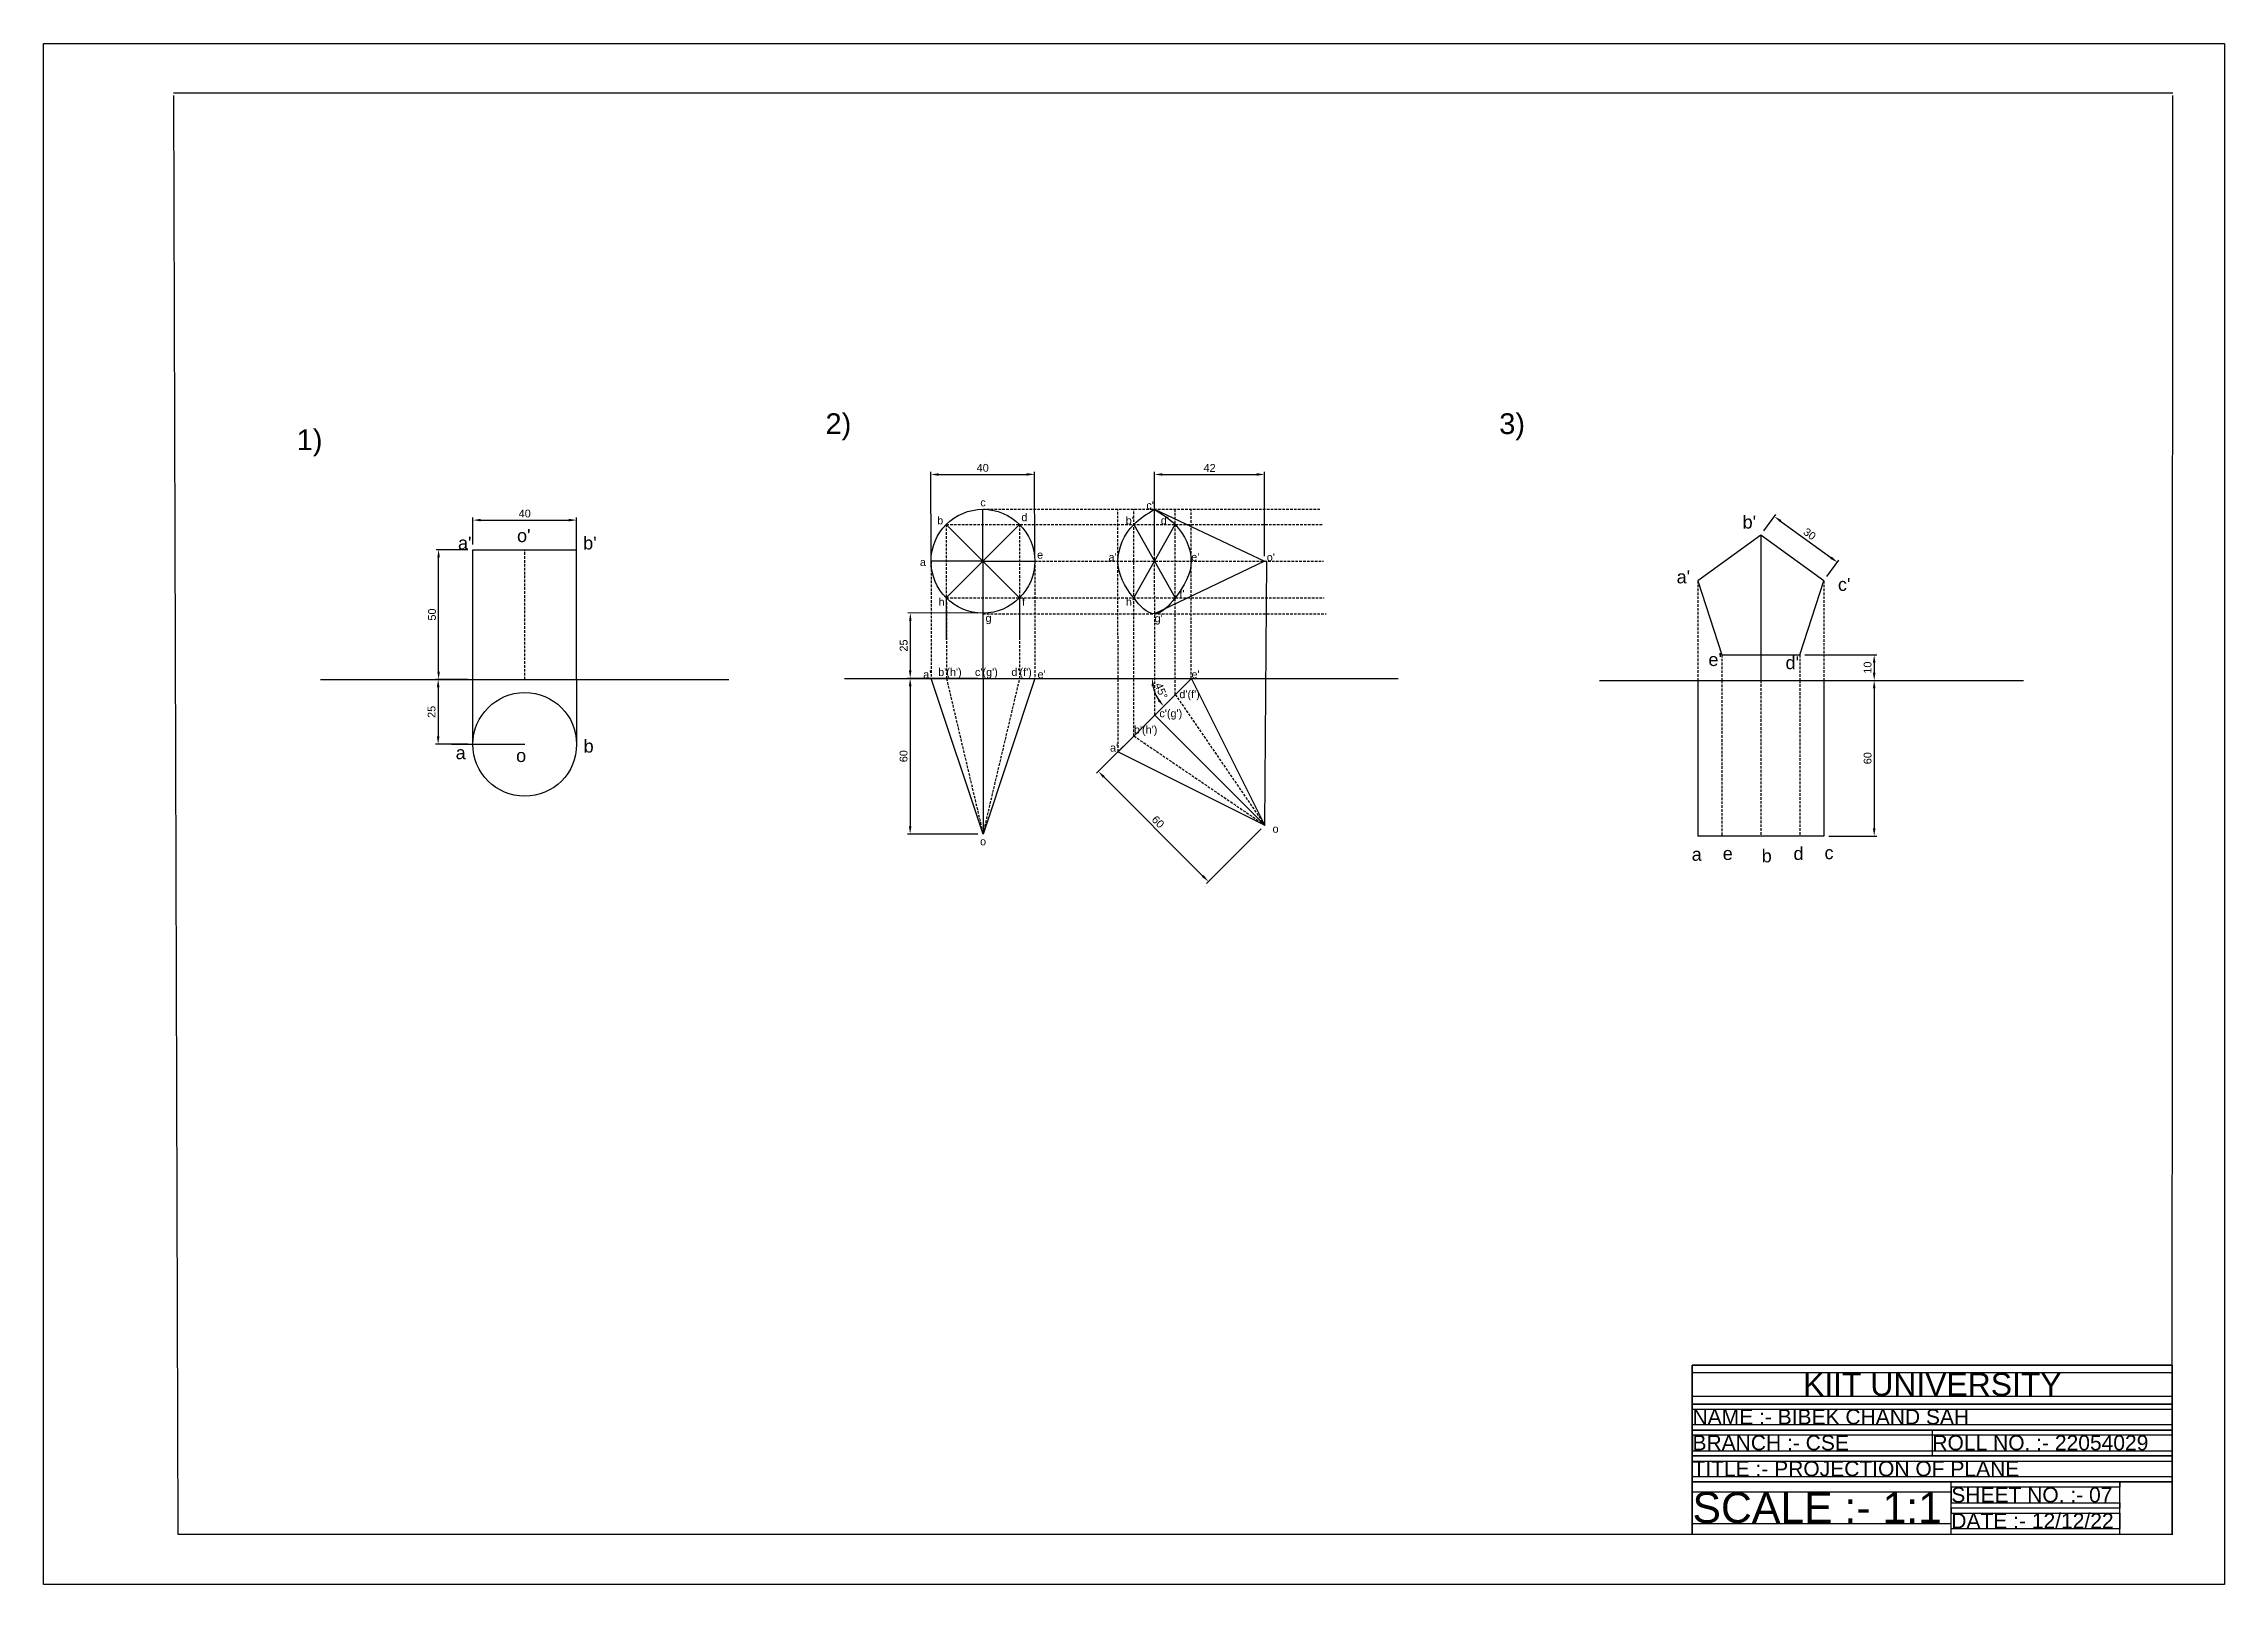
# Model space of a CAD drawing. Header units: millimetres. Extents: x -819 to 22, y -36 to 558.
import ezdxf

# ---------------------------------------------------------------- set-up
doc = ezdxf.new("R2010")
doc.units = ezdxf.units.MM
doc.header["$MEASUREMENT"] = 0
doc.header["$PDMODE"] = 35
doc.header["$PDSIZE"] = -3
doc.linetypes.add('DASHEDX2', pattern=[1.5, 1, -0.5])
doc.styles.get("Standard").update_dxf_attribs({"font": 'arial.ttf'})
doc.dimstyles.get("Standard").update_dxf_attribs({"dimtxt": 3, "dimasz": 3, "dimexe": 1, "dimexo": 2, "dimgap": 1, "dimtad": 1, "dimdec": 0, "dimdsep": 46, "dimtxsty": 'Standard', "dimcen": 2.5, "dimclrd": 2, "dimclre": 1, "dimadec": 0, "dimazin": 0, "dimtfac": 1, "dimtdec": 0, "dimtix": 1, "dimtmove": 0, "dimatfit": 0, "dimfxl": 1, "dimtolj": 1, "dimtzin": 0, "dimarcsym": 0})

# ---------------------------------------------------------------- blocks, each defined once
blk = doc.blocks.new('*D2')
at = {"color": 1, "lineweight": -2, "transparency": 16777216}
for p, q in [((-655.16, 313.15), (-667.55, 313.15)), ((-655.16, 288.15), (-667.55, 288.15))]:
    blk.add_line(p, q, dxfattribs=at)
at = {"color": 2, "lineweight": -2, "transparency": 16777216}
blk.add_line((-666.55, 310.15), (-666.55, 291.15), dxfattribs=at)
at = {"color": 2, "transparency": 16777216}
for points in [[(-667.05, 310.15), (-666.05, 310.15), (-666.55, 313.15)], [(-667.05, 291.15), (-666.05, 291.15), (-666.55, 288.15)]]:
    blk.add_solid(points, dxfattribs=at)
at = {"layer": 'Defpoints', "color": 0, "transparency": 16777216}
for p in [(-653.16, 313.15), (-666.55, 288.15), (-653.16, 288.15)]:
    blk.add_point(p, dxfattribs=at)
at = {"color": 0, "transparency": 16777216, "insert": (-669.08, 300.65), "char_height": 3, "attachment_point": 5, "rotation": 90}
blk.add_mtext('\\A1;25', dxfattribs=at)
blk = doc.blocks.new('*D3')
at = {"color": 1, "lineweight": -2, "transparency": 16777216}
for p, q in [((-655.16, 363.15), (-667.37, 363.15)), ((-655.16, 313.15), (-667.37, 313.15))]:
    blk.add_line(p, q, dxfattribs=at)
at = {"color": 2, "lineweight": -2, "transparency": 16777216}
blk.add_line((-666.37, 316.15), (-666.37, 360.15), dxfattribs=at)
at = {"color": 2, "transparency": 16777216}
for points in [[(-666.87, 360.15), (-665.87, 360.15), (-666.37, 363.15)], [(-666.87, 316.15), (-665.87, 316.15), (-666.37, 313.15)]]:
    blk.add_solid(points, dxfattribs=at)
at = {"layer": 'Defpoints', "color": 0, "transparency": 16777216}
for p in [(-666.37, 363.15), (-653.16, 363.15), (-653.16, 313.15)]:
    blk.add_point(p, dxfattribs=at)
at = {"color": 0, "transparency": 16777216, "insert": (-668.9, 338.15), "char_height": 3, "attachment_point": 5, "rotation": 90}
blk.add_mtext('\\A1;50', dxfattribs=at)
blk = doc.blocks.new('*D4')
at = {"color": 1, "lineweight": -2, "transparency": 16777216}
for p, q in [((-653.16, 365.15), (-653.16, 375.56)), ((-613.16, 315.15), (-613.16, 375.56))]:
    blk.add_line(p, q, dxfattribs=at)
at = {"color": 2, "lineweight": -2, "transparency": 16777216}
blk.add_line((-650.16, 374.56), (-616.16, 374.56), dxfattribs=at)
at = {"color": 2, "transparency": 16777216}
for points in [[(-650.16, 375.06), (-650.16, 374.06), (-653.16, 374.56)], [(-616.16, 375.06), (-616.16, 374.06), (-613.16, 374.56)]]:
    blk.add_solid(points, dxfattribs=at)
at = {"layer": 'Defpoints', "color": 0, "transparency": 16777216}
for p in [(-613.16, 374.56), (-653.16, 363.15), (-613.16, 313.15)]:
    blk.add_point(p, dxfattribs=at)
at = {"color": 0, "transparency": 16777216, "insert": (-633.16, 377.09), "char_height": 3, "attachment_point": 5}
blk.add_mtext('\\A1;40', dxfattribs=at)
blk = doc.blocks.new('*D5')
at = {"color": 1, "lineweight": -2, "transparency": 16777216}
for p, q in [((-458.39, 313.54), (-485.52, 313.54)), ((-458.39, 253.54), (-485.52, 253.54))]:
    blk.add_line(p, q, dxfattribs=at)
at = {"color": 2, "lineweight": -2, "transparency": 16777216}
blk.add_line((-484.52, 310.54), (-484.52, 256.54), dxfattribs=at)
at = {"color": 2, "transparency": 16777216}
for points in [[(-485.02, 310.54), (-484.02, 310.54), (-484.52, 313.54)], [(-485.02, 256.54), (-484.02, 256.54), (-484.52, 253.54)]]:
    blk.add_solid(points, dxfattribs=at)
at = {"layer": 'Defpoints', "color": 0, "transparency": 16777216}
for p in [(-456.39, 313.54), (-484.52, 253.54), (-456.39, 253.54)]:
    blk.add_point(p, dxfattribs=at)
at = {"color": 0, "transparency": 16777216, "insert": (-487.05, 283.54), "char_height": 3, "attachment_point": 5, "rotation": 90}
blk.add_mtext('\\A1;60', dxfattribs=at)
blk = doc.blocks.new('*D6')
at = {"color": 1, "lineweight": -2, "transparency": 16777216}
for p, q in [((-391.6, 297.98), (-412.64, 276.94)), ((-349.17, 255.56), (-370.21, 234.52))]:
    blk.add_line(p, q, dxfattribs=at)
at = {"color": 2, "lineweight": -2, "transparency": 16777216}
blk.add_line((-371.63, 237.34), (-409.81, 275.53), dxfattribs=at)
at = {"color": 2, "transparency": 16777216}
for points in [[(-409.46, 275.88), (-410.17, 275.17), (-411.93, 277.65)], [(-371.27, 237.7), (-371.98, 236.99), (-369.51, 235.22)]]:
    blk.add_solid(points, dxfattribs=at)
at = {"layer": 'Defpoints', "color": 0, "transparency": 16777216}
for p in [(-390.18, 299.4), (-411.93, 277.65), (-347.76, 256.97)]:
    blk.add_point(p, dxfattribs=at)
at = {"color": 0, "transparency": 16777216, "insert": (-388.93, 258.23), "char_height": 3, "attachment_point": 5, "rotation": 315}
blk.add_mtext('\\A1;60', dxfattribs=at)
blk = doc.blocks.new('*D7')
at = {"color": 2, "lineweight": -2, "transparency": 16777216}
blk.add_arc((-376.04, 313.54), 15.14, 191.37247, 213.62753, dxfattribs=at)
at = {"color": 2, "transparency": 16777216}
for points in [[(-391.38, 310.51), (-390.39, 310.6), (-391.18, 313.54)], [(-388.26, 305.47), (-389.03, 304.84), (-386.75, 302.84)]]:
    blk.add_solid(points, dxfattribs=at)
at = {"layer": 'Defpoints', "color": 0, "transparency": 16777216}
for p in [(-509.9, 313.54), (-376.04, 313.54), (-296.31, 313.54), (-390.67, 309.62), (-404.33, 285.26)]:
    blk.add_point(p, dxfattribs=at)
at = {"color": 0, "transparency": 16777216, "insert": (-387.7, 308.71), "char_height": 3, "attachment_point": 5, "rotation": 292.5}
blk.add_mtext('\\A1;45°', dxfattribs=at)
blk = doc.blocks.new('*D8')
at = {"color": 1, "lineweight": -2, "transparency": 16777216}
for p, q in [((-155.31, 370.42), (-150.69, 376.78)), ((-131.04, 352.79), (-126.42, 359.15))]:
    blk.add_line(p, q, dxfattribs=at)
at = {"color": 2, "lineweight": -2, "transparency": 16777216}
blk.add_line((-148.85, 374.21), (-129.43, 360.1), dxfattribs=at)
at = {"color": 2, "transparency": 16777216}
for points in [[(-148.56, 374.61), (-149.14, 373.8), (-151.28, 375.97)], [(-129.14, 360.5), (-129.73, 359.69), (-127.01, 358.34)]]:
    blk.add_solid(points, dxfattribs=at)
at = {"layer": 'Defpoints', "color": 0, "transparency": 16777216}
for p in [(-156.48, 368.8), (-127.01, 358.34), (-132.21, 351.17)]:
    blk.add_point(p, dxfattribs=at)
at = {"color": 0, "transparency": 16777216, "insert": (-137.65, 369.2), "char_height": 3, "attachment_point": 5, "rotation": 324}
blk.add_mtext('\\A1;30', dxfattribs=at)
blk = doc.blocks.new('*D9')
at = {"color": 1, "lineweight": -2, "transparency": 16777216}
for p, q in [((-139.48, 322.64), (-111.75, 322.64)), ((-139.48, 312.76), (-111.75, 312.76))]:
    blk.add_line(p, q, dxfattribs=at)
at = {"color": 2, "lineweight": -2, "transparency": 16777216}
blk.add_line((-112.75, 319.64), (-112.75, 315.76), dxfattribs=at)
at = {"color": 2, "transparency": 16777216}
for points in [[(-113.25, 319.64), (-112.25, 319.64), (-112.75, 322.64)], [(-113.25, 315.76), (-112.25, 315.76), (-112.75, 312.76)]]:
    blk.add_solid(points, dxfattribs=at)
at = {"layer": 'Defpoints', "color": 0, "transparency": 16777216}
for p in [(-141.48, 322.64), (-141.48, 312.76), (-112.75, 312.76)]:
    blk.add_point(p, dxfattribs=at)
at = {"color": 0, "transparency": 16777216, "insert": (-115.28, 317.7), "char_height": 3, "attachment_point": 5, "rotation": 90}
blk.add_mtext('\\A1;10', dxfattribs=at)
blk = doc.blocks.new('*D10')
at = {"color": 1, "lineweight": -2, "transparency": 16777216}
for p, q in [((-130.21, 312.76), (-111.75, 312.76)), ((-130.21, 252.76), (-111.75, 252.76))]:
    blk.add_line(p, q, dxfattribs=at)
at = {"color": 2, "lineweight": -2, "transparency": 16777216}
blk.add_line((-112.75, 309.76), (-112.75, 255.76), dxfattribs=at)
at = {"color": 2, "transparency": 16777216}
for points in [[(-113.25, 309.76), (-112.25, 309.76), (-112.75, 312.76)], [(-113.25, 255.76), (-112.25, 255.76), (-112.75, 252.76)]]:
    blk.add_solid(points, dxfattribs=at)
at = {"layer": 'Defpoints', "color": 0, "transparency": 16777216}
for p in [(-132.21, 312.76), (-132.21, 252.76), (-112.75, 252.76)]:
    blk.add_point(p, dxfattribs=at)
at = {"color": 0, "transparency": 16777216, "insert": (-115.28, 282.76), "char_height": 3, "attachment_point": 5, "rotation": 90}
blk.add_mtext('\\A1;60', dxfattribs=at)
blk = doc.blocks.new('*U12')
blk.add_line((0, 10), (0, -10))
blk = doc.blocks.new('*U13')
at = {"color": 0, "linetype": 'ByBlock', "lineweight": -2, "transparency": 16777216}
for p, rotation in [((-409.78, 353.44), 180), ((-416.85, 350.51), 225), ((-402.71, 350.51), 135), ((-419.78, 343.44), 270), ((-416.85, 336.37), 315.0000000000001), ((-402.71, 336.37), 44.99999999999999), ((-399.78, 343.44), 90)]:
    blk.add_blockref('*U12', p, dxfattribs=dict(at, rotation=rotation))
blk.add_blockref('*U12', (-409.78, 333.44), dxfattribs=at)
blk = doc.blocks.new('*D14')
at = {"color": 1, "lineweight": -2, "transparency": 16777216}
for p, q in [((-476.48, 360.72), (-476.54, 393.13)), ((-436.48, 360.8), (-436.54, 393.21))]:
    blk.add_line(p, q, dxfattribs=at)
at = {"color": 2, "lineweight": -2, "transparency": 16777216}
blk.add_line((-473.54, 392.13), (-439.54, 392.2), dxfattribs=at)
at = {"color": 2, "transparency": 16777216}
for points in [[(-473.54, 392.63), (-473.54, 391.63), (-476.54, 392.13)], [(-439.54, 392.7), (-439.54, 391.7), (-436.54, 392.21)]]:
    blk.add_solid(points, dxfattribs=at)
at = {"layer": 'Defpoints', "color": 0, "transparency": 16777216}
for p in [(-436.54, 392.21), (-476.48, 358.72), (-436.48, 358.8)]:
    blk.add_point(p, dxfattribs=at)
at = {"color": 0, "transparency": 16777216, "insert": (-456.55, 394.7), "char_height": 3, "attachment_point": 5, "rotation": 0.11403}
blk.add_mtext('\\A1;40', dxfattribs=at)
blk = doc.blocks.new('*D15')
at = {"color": 1, "lineweight": -2, "transparency": 16777216}
for p, q in [((-390.25, 360.9), (-390.25, 393.17)), ((-347.85, 360.72), (-347.85, 393.17))]:
    blk.add_line(p, q, dxfattribs=at)
at = {"color": 2, "lineweight": -2, "transparency": 16777216}
blk.add_line((-387.25, 392.17), (-350.85, 392.17), dxfattribs=at)
at = {"color": 2, "transparency": 16777216}
for points in [[(-387.25, 392.67), (-387.25, 391.67), (-390.25, 392.17)], [(-350.85, 392.67), (-350.85, 391.67), (-347.85, 392.17)]]:
    blk.add_solid(points, dxfattribs=at)
at = {"layer": 'Defpoints', "color": 0, "transparency": 16777216}
for p in [(-347.85, 392.17), (-390.25, 358.9), (-347.85, 358.72)]:
    blk.add_point(p, dxfattribs=at)
at = {"color": 0, "transparency": 16777216, "insert": (-369.05, 394.67), "char_height": 3, "attachment_point": 5}
blk.add_mtext('\\A1;42', dxfattribs=at)
blk = doc.blocks.new('*D16')
at = {"color": 1, "lineweight": -2, "transparency": 16777216}
for p, q in [((-458.48, 338.73), (-485.45, 338.8)), ((-458.54, 313.55), (-485.52, 313.62))]:
    blk.add_line(p, q, dxfattribs=at)
at = {"color": 2, "lineweight": -2, "transparency": 16777216}
blk.add_line((-484.46, 335.8), (-484.51, 316.61), dxfattribs=at)
at = {"color": 2, "transparency": 16777216}
for points in [[(-484.96, 335.8), (-483.96, 335.8), (-484.45, 338.8)], [(-485.01, 316.61), (-484.01, 316.61), (-484.52, 313.61)]]:
    blk.add_solid(points, dxfattribs=at)
at = {"layer": 'Defpoints', "color": 0, "transparency": 16777216}
for p in [(-456.48, 338.72), (-484.52, 313.61), (-456.54, 313.54)]:
    blk.add_point(p, dxfattribs=at)
at = {"color": 0, "transparency": 16777216, "insert": (-487.02, 326.21), "char_height": 3, "attachment_point": 5, "rotation": 89.85056}
blk.add_mtext('\\A1;25', dxfattribs=at)

msp = doc.modelspace()

# ---------------------------------------------------------------- linework, layer by layer
at = {"lineweight": 30}
for p, q in [((-818.7, 558.26), (22.3, 558.26)), ((-818.7, -35.74), (-818.7, 558.26)), ((22.3, 558.26), (22.3, -35.74)), ((2.36, 539.11), (-768.64, 539.11)), ((-768.64, 538.26), (-766.97, -16.42)), ((2.17, -16.41), (2.36, 538.26)), ((-766.97, -16.42), (2.36, -16.41)), ((22.3, -35.74), (-818.7, -35.74))]:
    msp.add_line(p, q, dxfattribs=at)
at = {"linetype": 'DASHEDX2'}
for p, q in [((-456.48, 378.72), (-326.23, 378.72)), ((-404.33, 285.26), (-404.42, 378.72)), ((-398.24, 291.34), (-398.33, 378.72)), ((-390.18, 299.4), (-390.27, 378.72)), ((-382.28, 307.31), (-382.37, 378.72)), ((-376.13, 313.54), (-376.13, 378.72)), ((-470.62, 372.87), (-470.53, 313.54)), ((-470.62, 372.87), (-325.7, 372.87)), ((-442.33, 372.87), (-442.33, 313.54)), ((-633.16, 313.15), (-633.16, 363.15)), ((-476.48, 358.72), (-476.39, 313.54)), ((-436.48, 358.72), (-436.39, 313.54)), ((-436.48, 358.72), (-325.18, 358.72)), ((-180.75, 351.17), (-180.75, 312.76)), ((-132.21, 351.17), (-132.21, 312.76)), ((-470.62, 344.58), (-324.91, 344.58)), ((-456.48, 338.43), (-324.12, 338.43)), ((-171.48, 322.64), (-171.48, 312.64)), ((-141.48, 322.64), (-141.48, 312.76)), ((-470.53, 313.54), (-456.39, 253.54)), ((-456.39, 253.54), (-442.24, 313.54)), ((-171.48, 312.64), (-171.48, 252.76)), ((-141.48, 312.76), (-141.48, 252.76)), ((-382.28, 307.31), (-347.76, 256.97)), ((-398.24, 291.34), (-347.76, 256.97))]:
    msp.add_line(p, q, dxfattribs=at)
at = {"color": 180, "lineweight": 30, "true_color": 0x3c16e9}
for p, q in [((-390.27, 378.72), (-347.85, 358.72)), ((-347.85, 358.72), (-390.35, 338.43)), ((-456.39, 253.54), (-476.39, 313.54)), ((-476.39, 313.54), (-436.39, 313.54)), ((-436.39, 313.54), (-456.39, 253.54)), ((-376.04, 313.54), (-404.33, 285.26)), ((-347.76, 256.97), (-376.04, 313.54)), ((-404.33, 285.26), (-347.76, 256.97))]:
    msp.add_line(p, q, dxfattribs=at)
for p, q in [((-398.33, 372.87), (-382.37, 344.58)), ((-398.33, 344.58), (-382.37, 372.87)), ((-156.48, 368.8), (-156.48, 312.76)), ((-347.76, 256.97), (-347.02, 358.72)), ((-470.62, 344.58), (-470.62, 328.43)), ((-456.39, 313.54), (-456.39, 338.54)), ((-442.33, 344.58), (-442.33, 328.43)), ((-711.91, 313.15), (-554.41, 313.15)), ((-653.16, 288.15), (-653.16, 313.15)), ((-613.16, 313.15), (-613.16, 288.15)), ((-509.9, 313.54), (-296.31, 313.54)), ((-456.39, 313.54), (-456.39, 313.54)), ((-456.39, 313.54), (-456.39, 253.54)), ((-218.66, 312.76), (-55.12, 312.76)), ((-390.18, 299.4), (-347.76, 256.97)), ((-633.16, 288.11), (-661.45, 288.11)), ((-183.01, 48.76), (2.17, 48.76)), ((-183.01, 48.76), (-183.01, 48.76)), ((-183.01, 48.76), (2.17, 48.76)), ((2.17, 45.76), (-182.83, 45.76)), ((2.17, 48.76), (2.17, -16.24)), ((-182.83, 36.76), (2.17, 36.76)), ((-182.83, 31.76), (2.17, 31.76)), ((2.17, 25.76), (-182.83, 25.76)), ((2.17, 21.76), (-182.83, 21.76)), ((-182.83, 21.76), (-182.83, 15.76)), ((-90.33, 13.76), (-90.33, 23.76)), ((-182.83, 15.76), (2.17, 15.76)), ((-182.83, 11.76), (2.17, 11.76)), ((2.17, 5.76), (-182.83, 5.76)), ((-83.01, -16.41), (-83.01, 3.59)), ((-18.01, 1.68), (-83.01, 1.68)), ((-83.01, 1.68), (-83.01, -4.32)), ((-18.01, -16.32), (-18.01, 3.68)), ((-18.01, 3.68), (-18.01, 1.68)), ((2.17, 3.76), (2.17, -0.24)), ((-83.01, -0.24), (-182.83, -0.24)), ((-83.01, -4.32), (-18.01, -4.32)), ((-18.01, -6.32), (-83.01, -6.32)), ((-83.01, -6.32), (-83.01, -8.32)), ((-83.01, -8.32), (-18.01, -8.32)), ((-18.01, -4.32), (-18.01, -6.32)), ((-18.01, -8.32), (-18.01, -14.32)), ((-183.01, -16.41), (-83.01, -16.41)), ((-182.83, -12.24), (-83.01, -12.24)), ((-18.01, -14.32), (-83.01, -14.32)), ((-83.01, -16.41), (-18.01, -16.41)), ((-18.01, -16.41), (2.17, -16.41))]:
    msp.add_line(p, q)
at = {"color": 173, "lineweight": 30, "true_color": 0x3e4fea}
for p, q in [((-653.16, 363.15), (-613.16, 363.15)), ((-653.16, 313.15), (-653.16, 363.15)), ((-613.16, 313.15), (-613.16, 363.15)), ((-653.16, 313.15), (-613.16, 313.15)), ((-180.75, 312.76), (-180.75, 252.76)), ((-180.75, 312.76), (-132.21, 312.76)), ((-132.21, 312.76), (-132.21, 252.76)), ((-132.21, 252.76), (-180.75, 252.76))]:
    msp.add_line(p, q, dxfattribs=at)
at = {"color": 180, "linetype": 'DASHEDX2', "lineweight": 30, "true_color": 0x3c16e9}
msp.add_line((-156.48, 312.76), (-156.48, 252.76), dxfattribs=at)
at = {"lineweight": 35}
for p, q in [((-183.01, 48.76), (-183.01, -16.41)), ((2.17, 48.76), (-183.01, 48.76)), ((2.17, 33.76), (-182.83, 33.76)), ((-182.83, 23.76), (2.17, 23.76)), ((-182.83, 13.76), (2.17, 13.76)), ((-182.83, 3.76), (2.17, 3.76))]:
    msp.add_line(p, q, dxfattribs=at)
at = {"color": 173, "lineweight": 30, "true_color": 0x3e4fea}
msp.add_lwpolyline([(-171.48, 322.64), (-141.48, 322.64), (-132.21, 351.17), (-156.48, 368.8), (-180.75, 351.17)], close=True, dxfattribs=at)
at = {"color": 180, "lineweight": 30, "true_color": 0x3c16e9}
msp.add_circle((-456.48, 358.72), 20, dxfattribs=at)
at = {"color": 173, "lineweight": 30, "true_color": 0x3e4fea}
msp.add_circle((-633.16, 288.11), 20, dxfattribs=at)
at = {"color": 180, "lineweight": 30, "true_color": 0x3c16e9}
msp.add_spline([(-390.27, 378.72), (-398.33, 372.87), (-404.42, 358.72), (-398.33, 344.58), (-390.3, 338.43), (-382.37, 344.58), (-376.13, 358.72), (-382.37, 372.87), (-390.27, 378.72)], degree=3, dxfattribs=at)

# ---------------------------------------------------------------- block references
msp.add_blockref('*U13', (-46.69, 15.28))

# ---------------------------------------------------------------- texts
at = {"attachment_point": 1}
for s, width, heights, insert, char_height in [('2)', 24.2141, [0], (-517.17, 415.74), 8), ('3)', 24.2141, [0], (-257.35, 415.74), 8), ('1)', 24.2141, [0], (-721.1, 409.53), 8), ('c', 3, [0], (-457.47, 382.87), 3), ("c'", 3, [0], (-393.44, 381.77), 3), ("o'", 7.0201, [0], (-636.14, 371.09), 5), ('b', 3, [0], (-474.1, 375.92), 3), ('d', 3, [0], (-441.64, 377.14), 3), ("b'", 3, [0], (-401.39, 375.92), 3), ("d'", 3, [0], (-387.88, 375.92), 3), ("b'", 7.9729, [0], (-163.5, 376.32), 5), ("a'", 7.0201, [0], (-658.9, 368.23), 5), ("b'", 7.0201, [0], (-610.65, 368.23), 5), ('e', 3, [0], (-435.59, 362.7), 3), ("a'", 3, [0], (-408.03, 361.77), 3), ("e'", 3, [0], (-376.13, 361.85), 3), ("o'", 3, [0], (-347.02, 361.77), 3), ('a', 3, [0], (-480.77, 359.86), 3), ("a'", 7.9729, [0], (-188.95, 355.18), 5), ("f'", 3, [0], (-380.7, 347.63), 3), ("c'", 7.9729, [0], (-126.73, 352.27), 5), ('h', 3, [0], (-473.56, 344.52), 3), ('g', 3, [0], (-455.46, 338.34), 3), ('f', 3, [0], (-441.39, 344.58), 3), ("h'", 3, [0], (-401.35, 344.56), 3), ("g'", 3, [0], (-390.27, 338.2), 3), ("e'", 7.9729, [0], (-176.69, 323.31), 5), ("d'", 7.9729, [0], (-146.94, 322.09), 5), ("a'", 3, [0], (-479.5, 316.59), 3), ("b'(h')", 3, [0], (-473.71, 317.47), 3), ("c'(g')", 3, [0], (-459.54, 317.47), 3), ("d'(f')", 3, [0], (-445.5, 317.47), 3), ("e'", 3, [0], (-435.4, 316.59), 3), ("e'", 3, [0], (-376.04, 316.59), 3), ("d'(f')", 3, [0], (-380.71, 308.92), 3), ("b'(h')", 3, [0], (-398.24, 295.27), 3), ("c'(g')", 3, [0], (-388.42, 301.56), 3), ('a', 7.0201, [0], (-659.81, 287.39), 5), ('b', 7.0201, [0], (-610.46, 289.93), 5), ("a'", 3, [0], (-407.46, 288.34), 3), ('o', 7.0201, [0], (-636.5, 286.3), 5), ('o', 3, [0], (-344.78, 257.04), 3), ('o', 3, [0], (-457.58, 252.19), 3), ('a', 7.9729, [0], (-183.13, 248.23), 5), ('e', 7.9729, [0], (-171.17, 248.54), 5), ('b', 7.9729, [0], (-156.14, 247.62), 5), ('d', 7.9729, [0], (-143.87, 248.54), 5), ('c', 7.9729, [0], (-131.91, 248.85), 5), ('\\pxqc;KIIT UNIVERSITY', 185, [9], (-182.83, 45.76), 8.8), ('NAME :- BIBEK CHAND SAH', 185, [0], (-182.83, 31.76), 5.8), ('BRANCH :- CSE', 92.5, [0], (-182.83, 21.76), 5.8), ('ROLL NO. :- 22054029', 92.5, [0], (-90.33, 21.76), 5.8), ('TITLE :- PROJECTION OF PLANE', 185, [0], (-182.83, 11.76), 5.8), ('SHEET NO. :- 07', 65, [0], (-83.01, 1.68), 5.8), ('SCALE :- 1:1', 99.8207, [0], (-182.83, -0.24), 11.8), ('DATE :- 12/12/22', 65, [0], (-83.01, -8.32), 5.8)]:
    msp.add_mtext_dynamic_manual_height_columns(s, width=width, gutter_width=1, heights=heights, dxfattribs=dict(at, insert=insert, char_height=char_height))

# ---------------------------------------------------------------- dimensions: what is measured, and where the dimension line sits
for p1, p2, distance, picture, middle in [((-476.48, 358.72), (-436.48, 358.8), 33.4, '*D14', (-456.55, 394.7)), ((-156.48, 368.8), (-132.21, 351.17), 8.86, '*D8', (-137.65, 369.2)), ((-456.48, 338.72), (-456.54, 313.54), -27.98, '*D16', (-487.02, 326.21)), ((-141.48, 322.64), (-141.48, 312.76), 28.74, '*D9', (-115.28, 317.7)), ((-456.39, 313.54), (-456.39, 253.54), -28.13, '*D5', (-487.05, 283.54)), ((-132.21, 312.76), (-132.21, 252.76), 19.47, '*D10', (-115.28, 282.76)), ((-347.76, 256.97), (-390.18, 299.4), 30.76, '*D6', (-388.93, 258.23))]:
    dim = msp.add_aligned_dim(p1=p1, p2=p2, distance=distance, dimstyle='Standard')
    dim.commit()
    dim.dimension.update_dxf_attribs({"geometry": picture, "text_midpoint": middle})
for base, p1, p2, picture, middle in [((-347.85, 392.17), (-390.25, 358.9), (-347.85, 358.72), '*D15', (-369.05, 394.67)), ((-613.16, 374.56), (-653.16, 363.15), (-613.16, 313.15), '*D4', (-633.16, 377.09))]:
    dim = msp.add_linear_dim(base=base, p1=p1, p2=p2, dimstyle='Standard')
    dim.commit()
    dim.dimension.update_dxf_attribs({"geometry": picture, "text_midpoint": middle})
for base, p2, picture, middle in [((-666.37, 363.15), (-653.16, 363.15), '*D3', (-668.9, 338.15)), ((-666.55, 288.15), (-653.16, 288.15), '*D2', (-669.08, 300.65))]:
    dim = msp.add_linear_dim(base=base, p1=(-653.16, 313.15), p2=p2, angle=90, dimstyle='Standard')
    dim.commit()
    dim.dimension.update_dxf_attribs({"geometry": picture, "text_midpoint": middle})
dim = msp.add_angular_dim_2l(base=(-390.67, 309.62), line1=((-376.04, 313.54), (-404.33, 285.26)), line2=((-509.9, 313.54), (-296.31, 313.54)), dimstyle='Standard')
dim.commit()
dim.dimension.update_dxf_attribs({"geometry": '*D7', "text_midpoint": (-387.7, 308.71)})

doc.saveas('drawing.dxf')
